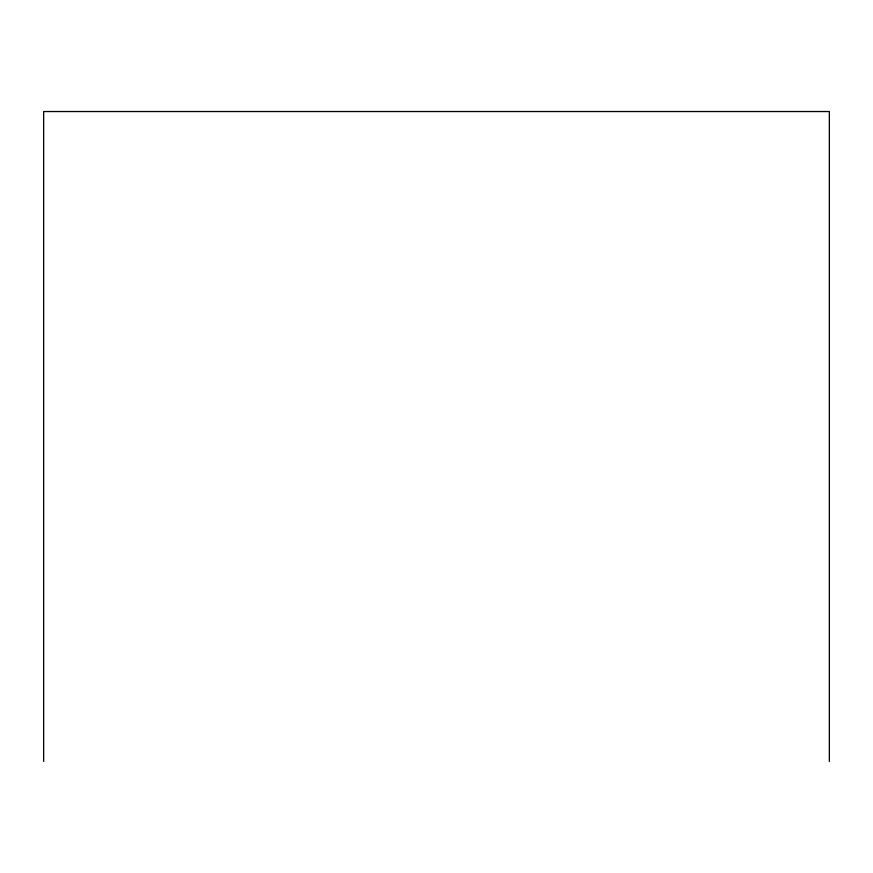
<?xml version="1.0" encoding="UTF-8"?>
<svg xmlns="http://www.w3.org/2000/svg" width="873" height="873" viewBox="0 0 873 873"><rect width="100%" height="100%" fill="white"/><g stroke="black" fill="none" stroke-linecap="round" stroke-linejoin="round"><path stroke-width="1.31" d="M829.35 761.463L829.35 111.537L43.65 111.537L43.65 761.463"/></g></svg>
